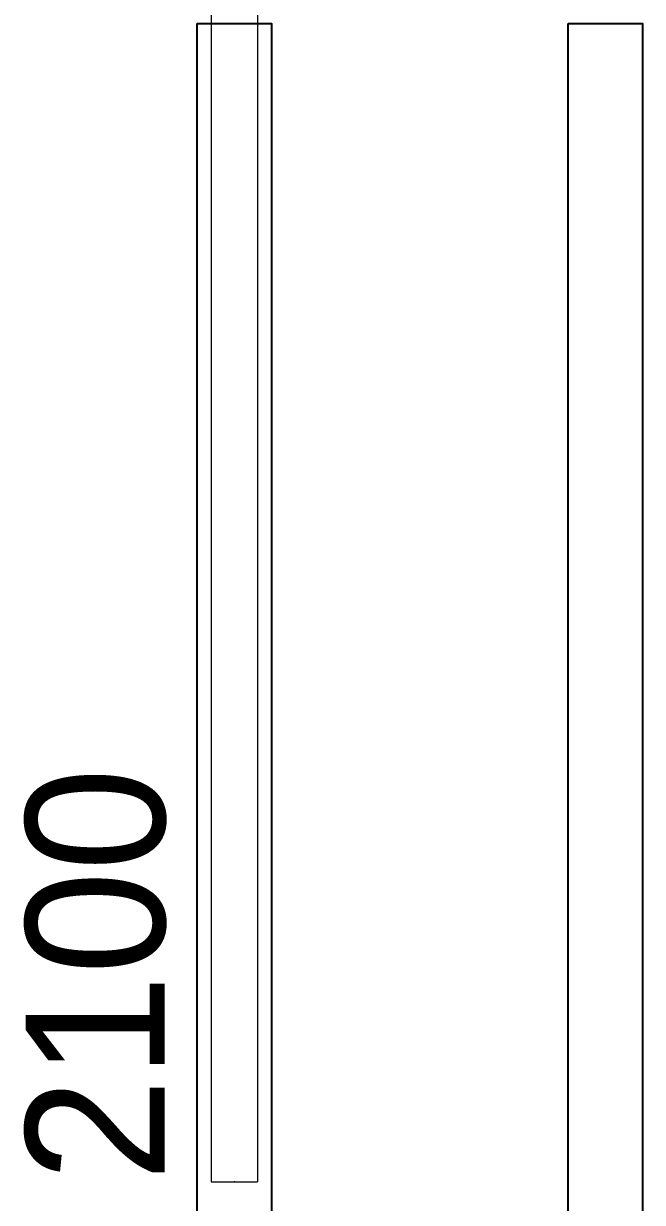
# Model space of a CAD drawing. Header units: millimetres. Extents: x -187347 to 135007, y -6415 to 292048.
# Drawn here: x -65543 to -64875, y 26405 to 27676 of the extents above; entities that cross this region are included whole.
import ezdxf
from ezdxf.enums import TextEntityAlignment as Align

# ---------------------------------------------------------------- set-up
doc = ezdxf.new("R2010")
doc.units = ezdxf.units.MM
doc.header["$LTSCALE"] = 100
doc.layers.add('LAYOUT', color=3, linetype='Continuous', lineweight=18)
doc.layers.add('STEEL', color=5, linetype='Continuous')
doc.styles.add('015_100', font='', dxfattribs={"height": 150})
doc.styles.add('MEYN_DIM', font='')
doc.styles.get('015_100').set_extended_font_data('Univers 45 Light')
doc.styles.get('MEYN_DIM').set_extended_font_data('Univers 45 Light')

# ---------------------------------------------------------------- blocks, each defined once
blk = doc.blocks.new('updown_2000_2000_500_2400')
at = {"layer": 'LAYOUT', "color": 3, "linetype": 'Continuous'}
for p, q in [((0, 25), (0, -25)), ((2400, 25), (0, 25)), ((2400, -25), (0, -25))]:
    blk.add_line(p, q, dxfattribs=at)
at = {"layer": 'LAYOUT', "color": 5, "linetype": 'Continuous'}
blk.add_point((0, 0), dxfattribs=at)
at = {"layer": 'LAYOUT', "color": 4, "linetype": 'Continuous', "style": 'MEYN_DIM', "flags": 4}
blk.add_attdef('000', text='', height=150, dxfattribs=at).set_placement((0, 225), align=Align.TOP_LEFT)
blk.add_attdef('000', text='', height=150, dxfattribs=at).set_placement((2375, 225), align=Align.TOP_RIGHT)
at = {"layer": 'LAYOUT', "color": 3, "linetype": 'Continuous', "style": '015_100', "flags": 9}
blk.add_attdef('BLOCK', (-1350, 0), '', height=150, dxfattribs=at)
blk = doc.blocks.new('steel weighing')
at = {"layer": 'STEEL', "color": 7, "linetype": 'ByBlock', "ltscale": 20, "elevation": 1.7}
for points in [[(852353.3, 714121.5), (852433.3, 714121.5), (852433.3, 708701.5), (852353.3, 708701.5)], [(852753.3, 714121.5), (852833.3, 714121.5), (852833.3, 708701.5), (852753.3, 708701.5)]]:
    blk.add_lwpolyline(points, close=True, dxfattribs=at)

msp = doc.modelspace()

# ---------------------------------------------------------------- block references
at = {"layer": 'LAYOUT', "color": 2, "ltscale": 20}
ref = msp.add_blockref('updown_2000_2000_500_2400', (-65315.4, 26427.6, 0), dxfattribs=dict(at, rotation=90))
ref.add_attrib('000', '2100', dxfattribs={"color": 4, "linetype": 'Continuous', "ltscale": 20, "height": 150, "rotation": 90, "style": 'MEYN_DIM'}).set_placement((-65540.4, 26427.6, 0), align=Align.TOP_LEFT)
at = {"layer": 'STEEL', "color": 6, "linetype": 'ByBlock'}
msp.add_blockref('steel weighing', (-917708.7, -686445.9, -1.7), dxfattribs=at)

doc.saveas('drawing.dxf')
